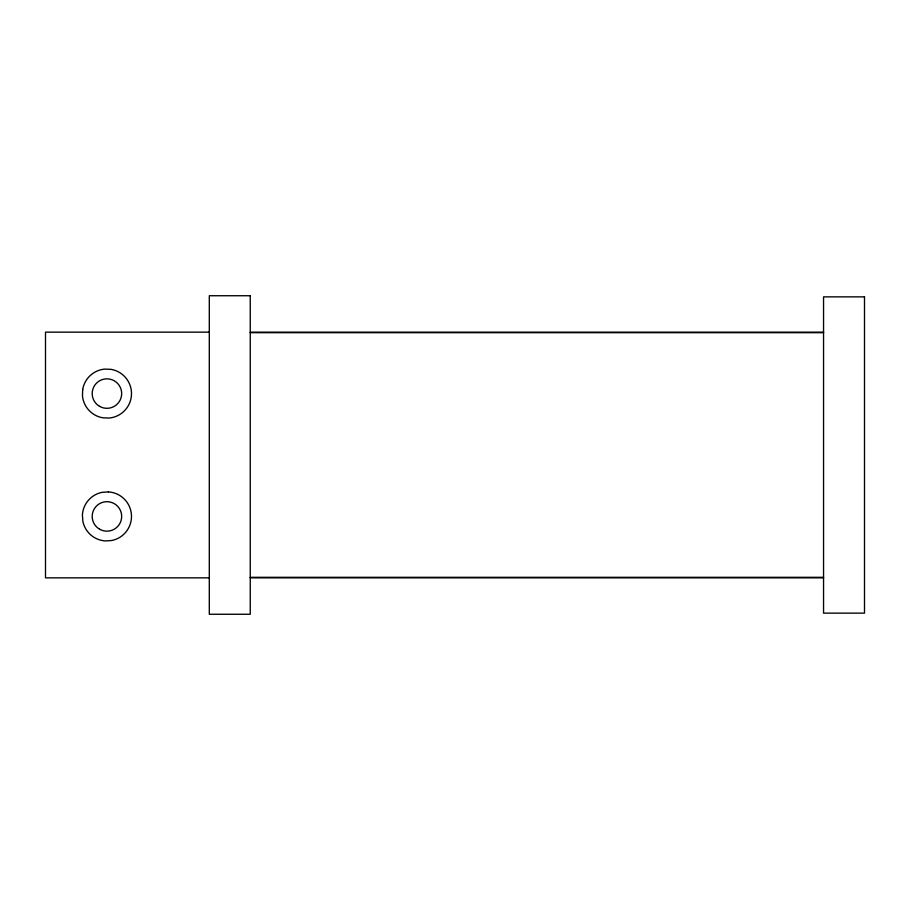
<?xml version="1.0" encoding="UTF-8"?>
<svg xmlns="http://www.w3.org/2000/svg" width="910" height="910" viewBox="0 0 910 910"><rect width="100%" height="100%" fill="white"/><g stroke="black" fill="none" stroke-linecap="round" stroke-linejoin="round"><path stroke-width="1.36" d="M209.3 332.15L45.5 332.15L45.5 577.85L209.3 577.85M250.25 332.15L823.55 332.15M250.25 332.685L823.55 332.685M250.25 577.315L823.55 577.315M250.25 577.85L823.55 577.85M82.708 389.435L82.457 395.839A24.57 24.57 0 0 0 102.784 417.792L109.189 418.043A24.57 24.57 0 0 0 111.066 369.358L104.661 369.107A24.57 24.57 0 0 0 82.708 389.435M108.392 491.9L102 492.355A24.57 24.57 0 0 0 82.4 514.958L82.856 521.35A24.57 24.57 0 0 0 105.458 540.949L111.85 540.495A24.57 24.57 0 0 0 108.392 491.9M250.25 295.739L209.3 295.739L209.3 614.261L250.25 614.261L250.25 295.739M864.5 296.865L823.55 296.865L823.55 613.135L864.5 613.135L864.5 296.865M99.554 406.338A14.742 14.742 0 0 0 121.667 393.575A14.742 14.742 0 0 0 99.554 380.812A14.742 14.742 0 0 0 99.554 406.338M99.554 529.188A14.742 14.742 0 0 0 121.667 516.425A14.742 14.742 0 0 0 99.554 503.662A14.742 14.742 0 0 0 99.554 529.188"/></g></svg>
